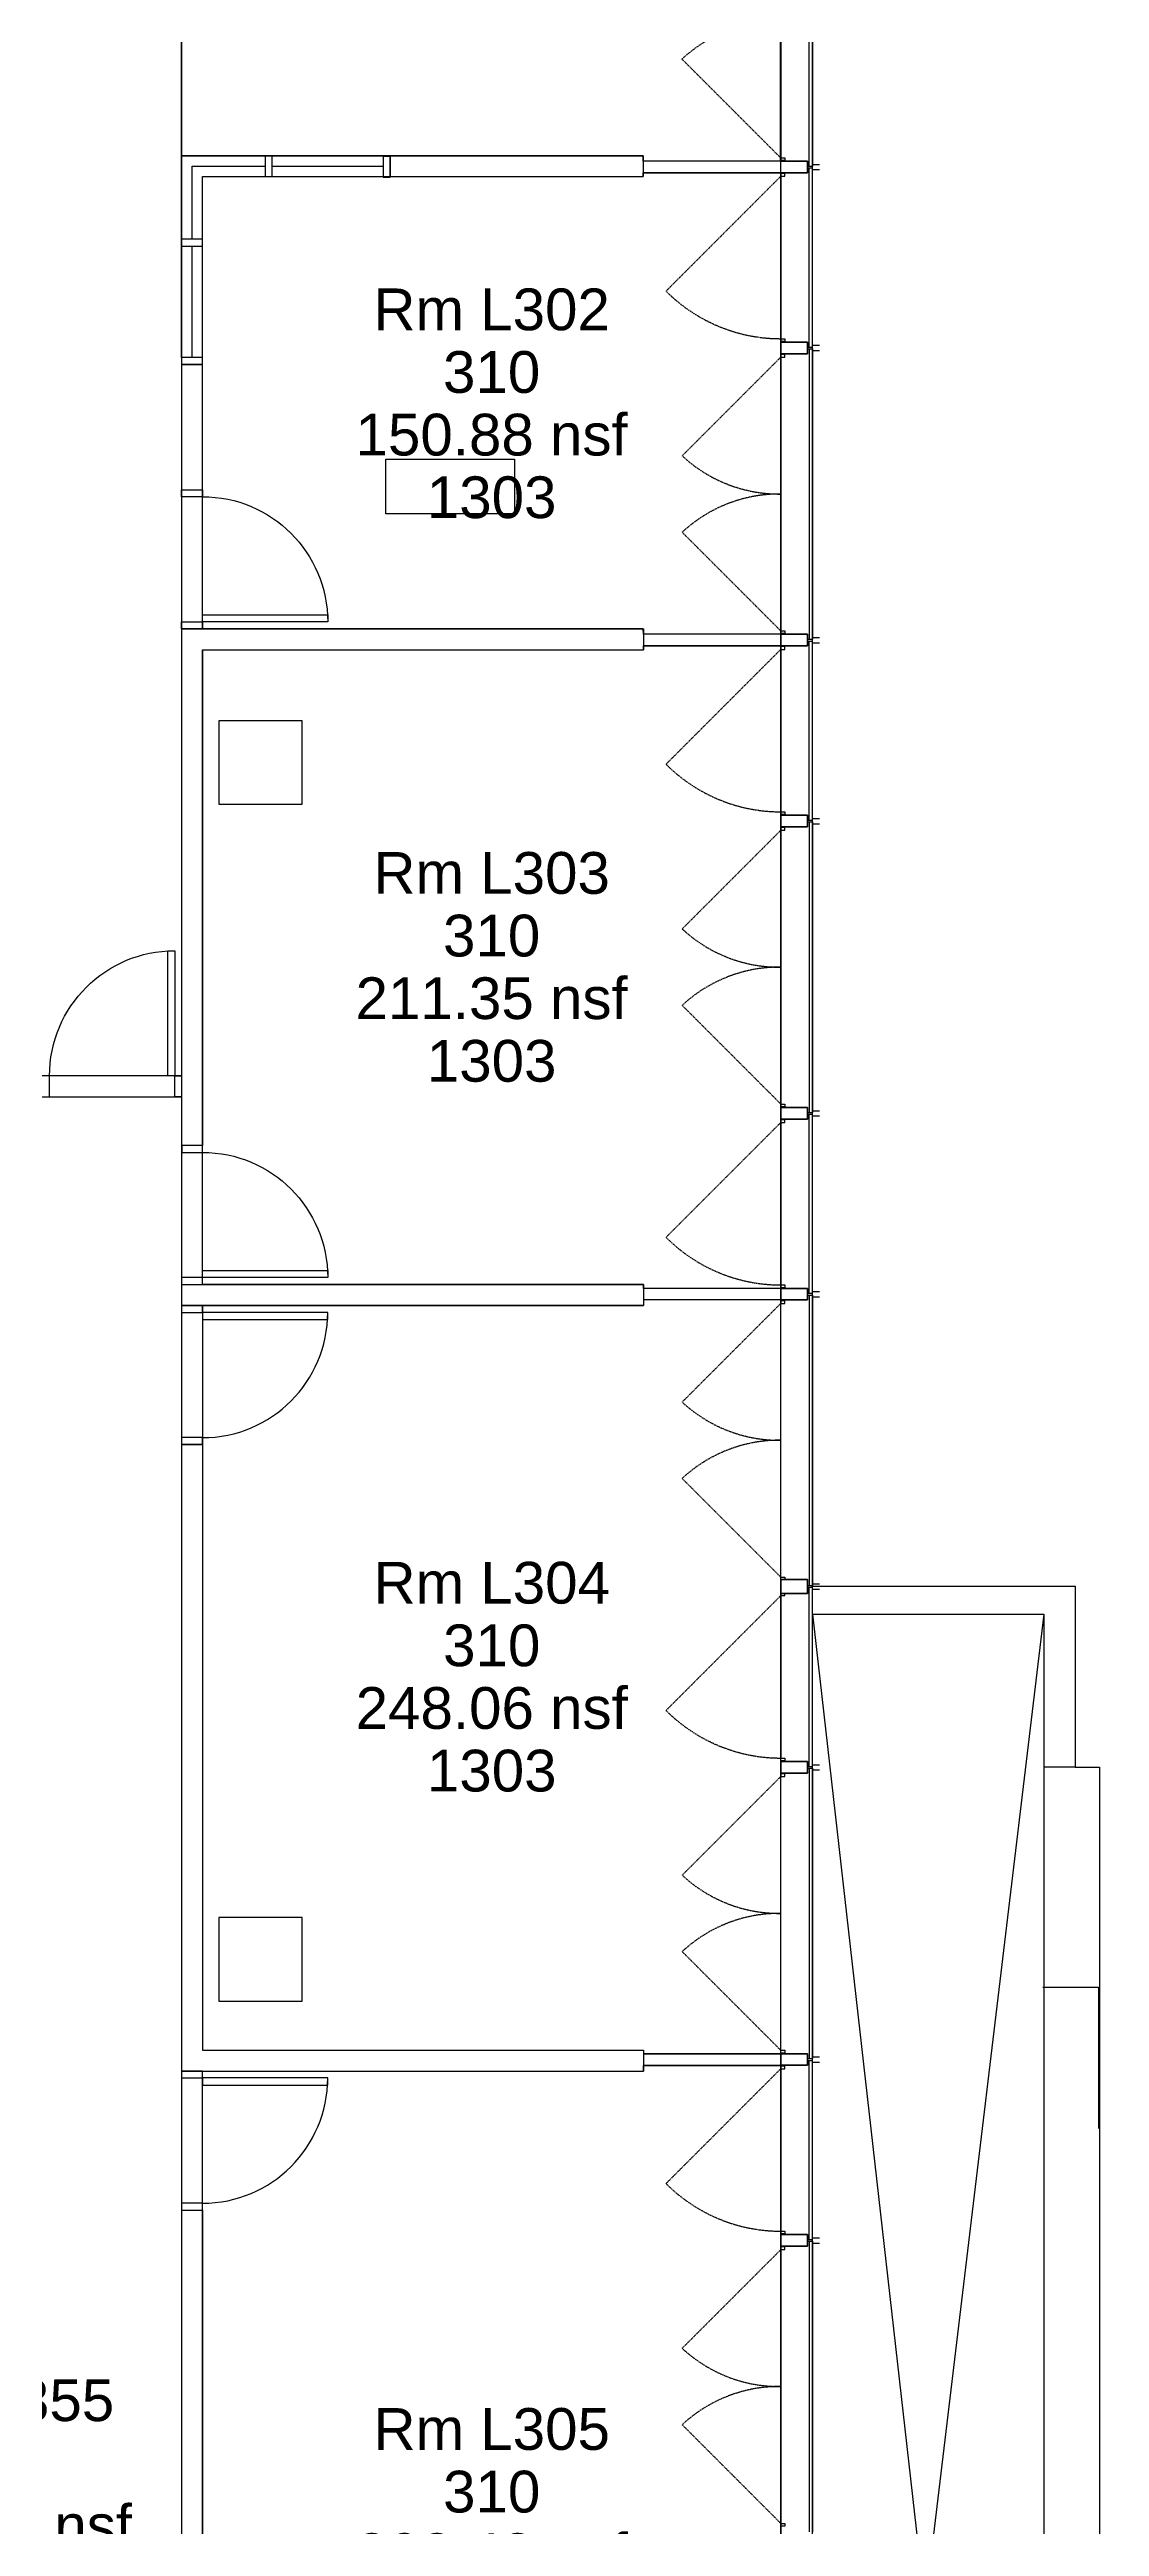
# Model space of a CAD drawing. Header units: inches. Extents: x 370 to 6209, y 2527 to 6927.
# Drawn here: x 3822 to 4124, y 4766 to 5478 of the extents above; entities that cross this region are included whole.
import ezdxf

# ---------------------------------------------------------------- set-up
doc = ezdxf.new("R2010")
doc.units = ezdxf.units.IN
doc.header["$LTSCALE"] = 0.75
doc.header["$MEASUREMENT"] = 0
doc.linetypes.add('626_FL3$0$HIDDEN', pattern=[0.375, 0.25, -0.125])
doc.layers.get('0').update_dxf_attribs({"linetype": 'CONTINUOUS'})
for name, color, linetype in [('626_FL3$0$A-BLDG-TWNE', 9, 'CONTINUOUS'), ('626_FL3$0$A-CLNG-IDEN', 7, 'CONTINUOUS'), ('626_FL3$0$A-DOOR', 7, 'CONTINUOUS'), ('626_FL3$0$A-GLAZ', 7, 'CONTINUOUS'), ('626_FL3$0$A-WALL-FULL', 7, 'CONTINUOUS'), ('triGrossAreaLayer', 7, 'CONTINUOUS'), ('triLabelLayer', 7, 'CONTINUOUS'), ('triMeasuredGrossAreaLayer', 7, 'CONTINUOUS'), ('triSpaceLayer', 7, 'CONTINUOUS')]:
    doc.layers.add(name, color=color, linetype=linetype)
doc.styles.get("Standard").update_dxf_attribs({"font": 'simplex.shx'})

# ---------------------------------------------------------------- blocks, each defined once
blk = doc.blocks.new('626_FL3$0$626_DOOR')
blk.add_lwpolyline([(0, 1), (0, 0), (0.056, 0), (0.056, 1)], close=True)
blk.add_arc((0, 0), 1, 0, 90)
blk = doc.blocks.new('626_FL3$0$A$C311809B8')
at = {"layer": '626_FL3$0$A-CLNG-IDEN'}
blk.add_lwpolyline([(0, 15.7), (37, 15.7), (37, 0), (0, 0)], close=True, dxfattribs=at)

msp = doc.modelspace()

# ---------------------------------------------------------------- linework, layer by layer
at = {"linetype": '626_FL3$0$HIDDEN'}
for p, q in [((4032.18, 5117.75), (4003.81, 5089.38)), ((4032.18, 5039.06), (4003.81, 5067.43)), ((4032.18, 5033.75), (3999.17, 5000.74))]:
    msp.add_line(p, q, dxfattribs=at)
for points in [[(3883.86, 5441.64), (3885.86, 5441.64), (3885.86, 5447.64), (3883.86, 5447.64)], [(3917.86, 5441.45), (3919.86, 5441.45), (3919.86, 5447.45), (3917.86, 5447.45)], [(3859.86, 5421.64), (3865.86, 5421.64), (3865.86, 5423.64), (3859.86, 5423.64)], [(3859.86, 5387.64), (3865.86, 5387.64), (3865.86, 5389.64), (3859.86, 5389.64)], [(3859.86, 5351.64), (3865.86, 5351.64), (3865.86, 5387.64), (3859.86, 5387.64)], [(3870.57, 5261.22), (3894.57, 5261.22), (3894.57, 5285.22), (3870.57, 5285.22)], [(4033.36, 5118.53), (4032.18, 5118.53), (4032.18, 5117.75), (4033.36, 5117.75)], [(4033.36, 5038.4), (4032.18, 5038.4), (4032.18, 5039.06), (4033.36, 5039.06)], [(4033.36, 5034.4), (4032.18, 5034.4), (4032.18, 5033.75), (4033.36, 5033.75)], [(4033.36, 4986.27), (4032.18, 4986.27), (4032.18, 4987.06), (4033.36, 4987.06)], [(3870.57, 4917.22), (3894.57, 4917.22), (3894.57, 4941.22), (3870.57, 4941.22)]]:
    msp.add_lwpolyline(points, close=True)
at = {"linetype": 'Continuous'}
for points in [[(3865.86, 5349.64), (3859.86, 5349.64), (3859.86, 5351.64), (3865.86, 5351.64)], [(3865.86, 5311.63), (3859.86, 5311.63), (3859.86, 5313.64), (3865.86, 5313.64)], [(3859.86, 5177.16), (3857.86, 5177.16), (3857.86, 5183.13), (3859.86, 5183.13)], [(3859.87, 5161.16), (3865.86, 5161.16), (3865.86, 5163.16), (3859.87, 5163.16)], [(3859.86, 5123.16), (3865.86, 5123.16), (3865.86, 5125.16), (3859.86, 5125.16)], [(3859.86, 5115.16), (3865.86, 5115.16), (3865.86, 5117.16), (3859.86, 5117.16)], [(3859.86, 5077.16), (3865.86, 5077.16), (3865.86, 5079.16), (3859.86, 5079.16)], [(3859.86, 4895.09), (3865.86, 4895.09), (3865.86, 4897.09), (3859.86, 4897.09)], [(3859.86, 4857.09), (3865.86, 4857.09), (3865.86, 4859.09), (3859.86, 4859.09)]]:
    msp.add_lwpolyline(points, close=True, dxfattribs=at)
at = {"linetype": '626_FL3$0$HIDDEN'}
for centre, radius, start, end in [((4031.79, 5119.58), 41.17, 227.17653, 270.5375), ((4031.79, 5037.24), 41.17, 89.4625, 132.82347), ((4032.18, 5033.75), 46.69, 225, 270)]:
    msp.add_arc(centre, radius, start, end, dxfattribs=at)
at = {"layer": '626_FL3$0$A-BLDG-TWNE'}
for p, q in [((4041.31, 5036.44), (4116.84, 5036.44)), ((4116.84, 5036.44), (4116.84, 4984.41)), ((4041.31, 5028.44), (4107.84, 5028.44)), ((4041.31, 5028.44), (4073.25, 4746.4)), ((4107.84, 5028.44), (4073.97, 4746.4)), ((4107.84, 5028.44), (4107.84, 4457.4)), ((4116.84, 4984.41), (4107.84, 4984.41)), ((4116.84, 4984.41), (4123.84, 4984.41)), ((4123.84, 4984.41), (4123.84, 4440.4)), ((4107.57, 4921.22), (4123.57, 4921.22)), ((4123.57, 4921.22), (4123.57, 4880.59))]:
    msp.add_line(p, q, dxfattribs=at)
at = {"layer": '626_FL3$0$A-GLAZ'}
for p, q in [((4032.13, 5447.06), (4032.13, 5525.75)), ((4040.27, 5528.15), (4040.27, 5444.65)), ((4041.27, 5528.15), (4041.27, 5444.65)), ((3859.86, 5447.64), (3917.86, 5447.64)), ((3859.86, 5389.64), (3859.86, 5447.64)), ((3919.86, 5447.45), (3919.86, 5441.45)), ((3862.86, 5444.64), (3883.86, 5444.64)), ((3862.86, 5423.64), (3862.86, 5444.64)), ((3865.86, 5441.64), (3917.86, 5441.64)), ((3865.86, 5389.64), (3865.86, 5441.64)), ((3885.86, 5444.64), (3917.86, 5444.64)), ((4032.18, 5441.75), (4032.18, 5395.06)), ((3862.86, 5389.64), (3862.86, 5421.64)), ((4040.31, 5392.15), (4040.31, 5308.65)), ((4041.31, 5392.15), (4041.31, 5308.65)), ((3859.86, 5387.64), (3865.86, 5387.64)), ((4032.18, 5311.06), (4032.18, 5389.75)), ((4032.18, 5305.75), (4032.18, 5259.06)), ((4040.31, 5256.15), (4040.31, 5172.65)), ((4041.31, 5256.15), (4041.31, 5172.65)), ((4032.18, 5175.06), (4032.18, 5253.75)), ((3819.86, 5177.13), (3821.86, 5177.13)), ((3821.86, 5177.13), (3821.86, 5183.13)), ((4032.18, 5169.75), (4032.18, 5123.06)), ((4040.31, 5120.15), (4040.31, 5036.65)), ((4041.31, 5120.15), (4041.31, 5036.65)), ((4032.18, 5039.06), (4032.18, 5117.75)), ((4032.18, 5033.75), (4032.18, 4987.06)), ((4040.31, 4984.15), (4040.31, 4900.65)), ((4041.31, 4984.15), (4041.31, 4900.65)), ((4032.18, 4903.06), (4032.18, 4981.75)), ((4032.18, 4897.75), (4032.18, 4851.06)), ((4032.18, 4767.06), (4032.18, 4845.75)), ((4040.31, 4848.15), (4040.31, 4764.65)), ((4041.31, 4848.15), (4041.31, 4764.65))]:
    msp.add_line(p, q, dxfattribs=at)
at = {"layer": '626_FL3$0$A-GLAZ', "linetype": 'Continuous'}
for p, q in [((4039.83, 5446.08), (4032.13, 5446.08)), ((4032.13, 5446.08), (4032.13, 5442.73)), ((4032.13, 5442.73), (4039.83, 5442.73)), ((4032.18, 5442.73), (4032.18, 5446.08)), ((4032.18, 5446.08), (4039.88, 5446.08)), ((4039.88, 5442.73), (4032.18, 5442.73)), ((4039.83, 5442.73), (4039.83, 5446.08)), ((4039.83, 5444.65), (4041.27, 5444.65)), ((4039.88, 5446.08), (4039.88, 5442.73)), ((4039.88, 5444.15), (4041.31, 5444.15)), ((4040.31, 5392.65), (4040.31, 5444.15)), ((4041.27, 5445.15), (4043.27, 5445.15)), ((4041.31, 5392.65), (4041.31, 5444.15)), ((4041.31, 5443.65), (4043.31, 5443.65)), ((4032.18, 5390.73), (4032.18, 5394.08)), ((4032.18, 5394.08), (4039.88, 5394.08)), ((4039.88, 5394.08), (4032.18, 5394.08)), ((4032.18, 5394.08), (4032.18, 5390.73)), ((4039.88, 5390.73), (4032.18, 5390.73)), ((4032.18, 5390.73), (4039.88, 5390.73)), ((4039.88, 5394.08), (4039.88, 5390.73)), ((4039.88, 5390.73), (4039.88, 5394.08)), ((4039.88, 5392.65), (4041.31, 5392.65)), ((4039.88, 5392.15), (4041.31, 5392.15)), ((4041.31, 5393.15), (4043.31, 5393.15)), ((4041.31, 5391.65), (4043.31, 5391.65)), ((4032.18, 5306.73), (4032.18, 5310.08)), ((4032.18, 5310.08), (4039.88, 5310.08)), ((4039.88, 5310.08), (4032.18, 5310.08)), ((4032.18, 5310.08), (4032.18, 5306.73)), ((4039.88, 5306.73), (4032.18, 5306.73)), ((4032.18, 5306.73), (4039.88, 5306.73)), ((4039.88, 5310.08), (4039.88, 5306.73)), ((4039.88, 5306.73), (4039.88, 5310.08)), ((4039.88, 5308.65), (4041.31, 5308.65)), ((4039.88, 5308.15), (4041.31, 5308.15)), ((4040.31, 5256.65), (4040.31, 5308.15)), ((4041.31, 5309.15), (4043.31, 5309.15)), ((4041.31, 5256.65), (4041.31, 5308.15)), ((4041.31, 5307.65), (4043.31, 5307.65)), ((4032.18, 5254.73), (4032.18, 5258.08)), ((4032.18, 5258.08), (4039.88, 5258.08)), ((4039.88, 5258.08), (4032.18, 5258.08)), ((4032.18, 5258.08), (4032.18, 5254.73)), ((4039.88, 5254.73), (4032.18, 5254.73)), ((4032.18, 5254.73), (4039.88, 5254.73)), ((4039.88, 5258.08), (4039.88, 5254.73)), ((4039.88, 5254.73), (4039.88, 5258.08)), ((4039.88, 5256.65), (4041.31, 5256.65)), ((4039.88, 5256.15), (4041.31, 5256.15)), ((4041.31, 5257.15), (4043.31, 5257.15)), ((4041.31, 5255.65), (4043.31, 5255.65)), ((4039.88, 5174.08), (4032.18, 5174.08)), ((4032.18, 5174.08), (4032.18, 5170.73)), ((4032.18, 5170.73), (4032.18, 5174.08)), ((4032.18, 5174.08), (4039.88, 5174.08)), ((4032.18, 5170.73), (4039.88, 5170.73)), ((4039.88, 5170.73), (4032.18, 5170.73)), ((4039.88, 5170.73), (4039.88, 5174.08)), ((4039.88, 5174.08), (4039.88, 5170.73)), ((4039.88, 5172.65), (4041.31, 5172.65)), ((4039.88, 5172.15), (4041.31, 5172.15)), ((4040.31, 5120.65), (4040.31, 5172.15)), ((4041.31, 5173.15), (4043.31, 5173.15)), ((4041.31, 5120.65), (4041.31, 5172.15)), ((4041.31, 5171.65), (4043.31, 5171.65)), ((4032.18, 5118.73), (4032.18, 5122.08)), ((4032.18, 5122.08), (4039.88, 5122.08)), ((4039.88, 5122.08), (4032.18, 5122.08)), ((4032.18, 5122.08), (4032.18, 5118.73)), ((4039.88, 5122.08), (4039.88, 5118.73)), ((4039.88, 5118.73), (4039.88, 5122.08)), ((4039.88, 5120.65), (4041.31, 5120.65)), ((4039.88, 5120.15), (4041.31, 5120.15)), ((4041.31, 5121.15), (4043.31, 5121.15)), ((4041.31, 5119.65), (4043.31, 5119.65)), ((4039.88, 5118.73), (4032.18, 5118.73)), ((4032.18, 5118.73), (4039.88, 5118.73)), ((4039.88, 5038.4), (4032.18, 5038.4)), ((4032.18, 5038.4), (4032.18, 5034.4)), ((4032.18, 5034.4), (4032.18, 5038.4)), ((4032.18, 5038.4), (4039.88, 5038.4)), ((4032.18, 5034.4), (4039.88, 5034.4)), ((4039.88, 5034.4), (4032.18, 5034.4)), ((4039.88, 5034.4), (4039.88, 5038.4)), ((4039.88, 5038.4), (4039.88, 5034.4)), ((4039.88, 5036.65), (4041.31, 5036.65)), ((4039.88, 5036.15), (4041.31, 5036.15)), ((4040.31, 4984.65), (4040.31, 5036.15)), ((4041.31, 5037.15), (4043.31, 5037.15)), ((4041.31, 4984.65), (4041.31, 5036.15)), ((4041.31, 5035.65), (4043.31, 5035.65)), ((4039.88, 4986.08), (4032.18, 4986.08)), ((4032.18, 4986.08), (4032.18, 4982.73)), ((4032.18, 4982.73), (4032.18, 4986.08)), ((4032.18, 4986.08), (4039.88, 4986.08)), ((4039.88, 4982.73), (4039.88, 4986.08)), ((4039.88, 4986.08), (4039.88, 4982.73)), ((4039.88, 4984.65), (4041.31, 4984.65)), ((4039.88, 4984.15), (4041.31, 4984.15)), ((4041.31, 4985.15), (4043.31, 4985.15)), ((4032.18, 4982.73), (4039.88, 4982.73)), ((4039.88, 4982.73), (4032.18, 4982.73)), ((4041.31, 4983.65), (4043.31, 4983.65)), ((4039.88, 4902.08), (4032.18, 4902.08)), ((4032.18, 4902.08), (4032.18, 4898.73)), ((4032.18, 4898.73), (4032.18, 4902.08)), ((4032.18, 4902.08), (4039.88, 4902.08)), ((4032.18, 4898.73), (4039.88, 4898.73)), ((4039.88, 4898.73), (4032.18, 4898.73)), ((4039.88, 4898.73), (4039.88, 4902.08)), ((4039.88, 4902.08), (4039.88, 4898.73)), ((4039.88, 4900.65), (4041.31, 4900.65)), ((4039.88, 4900.15), (4041.31, 4900.15)), ((4040.31, 4848.65), (4040.31, 4900.15)), ((4041.31, 4901.15), (4043.31, 4901.15)), ((4041.31, 4848.65), (4041.31, 4900.15)), ((4041.31, 4899.65), (4043.31, 4899.65)), ((4032.18, 4846.73), (4032.18, 4850.08)), ((4032.18, 4850.08), (4039.88, 4850.08)), ((4039.88, 4850.08), (4032.18, 4850.08)), ((4032.18, 4850.08), (4032.18, 4846.73)), ((4039.88, 4850.08), (4039.88, 4846.73)), ((4039.88, 4846.73), (4039.88, 4850.08)), ((4041.31, 4849.15), (4043.31, 4849.15)), ((4039.88, 4846.73), (4032.18, 4846.73)), ((4032.18, 4846.73), (4039.88, 4846.73)), ((4039.88, 4848.65), (4041.31, 4848.65)), ((4039.88, 4848.15), (4041.31, 4848.15)), ((4041.31, 4847.65), (4043.31, 4847.65))]:
    msp.add_line(p, q, dxfattribs=at)
at = {"layer": '626_FL3$0$A-GLAZ', "linetype": '626_FL3$0$HIDDEN'}
for points in [[(4032.13, 5447.06), (4003.76, 5475.43, -0.191488), (4032.13, 5486.4)], [(4032.18, 5441.75), (3999.17, 5408.73, 0.198912), (4032.18, 5395.06)], [(4032.18, 5389.75), (4003.81, 5361.38, 0.191488), (4032.18, 5350.41)], [(4032.18, 5311.06), (4003.81, 5339.43, -0.191488), (4032.18, 5350.4)], [(4032.18, 5305.75), (3999.17, 5272.74, 0.198912), (4032.18, 5259.06)], [(4032.18, 5253.75), (4003.81, 5225.38, 0.191488), (4032.18, 5214.41)], [(4032.18, 5175.06), (4003.81, 5203.43, -0.191488), (4032.18, 5214.4)], [(4032.18, 5169.75), (3999.17, 5136.74, 0.198912), (4032.18, 5123.06)], [(4032.18, 4981.75), (4003.81, 4953.38, 0.191488), (4032.18, 4942.41)], [(4032.18, 4903.06), (4003.81, 4931.43, -0.191488), (4032.18, 4942.4)], [(4032.18, 4897.75), (3999.17, 4864.74, 0.198912), (4032.18, 4851.06)], [(4032.18, 4845.75), (4003.81, 4817.38, 0.191488), (4032.18, 4806.41)], [(4032.18, 4767.06), (4003.81, 4795.43, -0.191488), (4032.18, 4806.4)]]:
    msp.add_lwpolyline(points, format="xyb", dxfattribs=at)
at = {"layer": '626_FL3$0$A-GLAZ'}
for points in [[(4033.32, 5446.27), (4032.13, 5446.27), (4032.13, 5447.06), (4033.32, 5447.06)], [(4033.36, 5442.53), (4032.18, 5442.53), (4032.18, 5441.75), (4033.36, 5441.75)], [(4033.36, 5394.27), (4032.18, 5394.27), (4032.18, 5395.06), (4033.36, 5395.06)], [(4033.36, 5390.53), (4032.18, 5390.53), (4032.18, 5389.75), (4033.36, 5389.75)], [(4033.36, 5310.27), (4032.18, 5310.27), (4032.18, 5311.06), (4033.36, 5311.06)], [(4033.36, 5306.53), (4032.18, 5306.53), (4032.18, 5305.75), (4033.36, 5305.75)], [(4033.36, 5258.27), (4032.18, 5258.27), (4032.18, 5259.06), (4033.36, 5259.06)], [(4033.36, 5254.53), (4032.18, 5254.53), (4032.18, 5253.75), (4033.36, 5253.75)], [(4033.36, 5174.27), (4032.18, 5174.27), (4032.18, 5175.06), (4033.36, 5175.06)], [(4033.36, 5170.53), (4032.18, 5170.53), (4032.18, 5169.75), (4033.36, 5169.75)], [(4033.36, 5122.27), (4032.18, 5122.27), (4032.18, 5123.06), (4033.36, 5123.06)], [(4033.36, 4982.53), (4032.18, 4982.53), (4032.18, 4981.75), (4033.36, 4981.75)], [(4033.36, 4902.27), (4032.18, 4902.27), (4032.18, 4903.06), (4033.36, 4903.06)], [(4033.36, 4898.53), (4032.18, 4898.53), (4032.18, 4897.75), (4033.36, 4897.75)], [(4033.36, 4850.27), (4032.18, 4850.27), (4032.18, 4851.06), (4033.36, 4851.06)], [(4033.36, 4846.53), (4032.18, 4846.53), (4032.18, 4845.75), (4033.36, 4845.75)], [(4033.36, 4766.27), (4032.18, 4766.27), (4032.18, 4767.06), (4033.36, 4767.06)]]:
    msp.add_lwpolyline(points, close=True, dxfattribs=at)
at = {"layer": '626_FL3$0$A-WALL-FULL'}
for p, q in [((3919.86, 5447.64), (3992.64, 5447.64)), ((3919.86, 5441.64), (3919.86, 5447.64)), ((3919.86, 5441.64), (3992.64, 5441.64)), ((3859.86, 5311.63), (3992.64, 5311.64)), ((3859.86, 5311.63), (3859.86, 5163.16)), ((3865.86, 5305.63), (3992.64, 5305.64)), ((3865.86, 5305.63), (3865.86, 5163.16)), ((3865.86, 5163.16), (3859.86, 5163.16)), ((3859.86, 5123.16), (3992.65, 5123.16)), ((3859.86, 5123.16), (3859.86, 5117.16)), ((3859.86, 5117.16), (3992.65, 5117.16)), ((3859.86, 5077.16), (3859.86, 4897.09)), ((3865.86, 5077.16), (3859.86, 5077.16)), ((3865.86, 5077.16), (3865.86, 4903.09)), ((3865.86, 4903.09), (3992.66, 4903.1)), ((3859.86, 4897.09), (3992.66, 4897.1)), ((3859.86, 4857.09), (3859.86, 4635.55)), ((3859.86, 4857.09), (3865.86, 4857.09)), ((3865.86, 4857.09), (3865.86, 4635.55))]:
    msp.add_line(p, q, dxfattribs=at)
at = {"layer": '626_FL3$0$A-WALL-FULL', "linetype": 'Continuous'}
for p, q in [((3992.64, 5447.64), (3992.64, 5441.64)), ((4032.24, 5446.08), (3992.64, 5446.08)), ((4032.24, 5442.73), (3992.64, 5442.73)), ((3992.65, 5311.64), (3992.65, 5305.64)), ((4032.24, 5310.08), (3992.65, 5310.08)), ((4032.24, 5306.73), (3992.65, 5306.73)), ((3992.65, 5123.16), (3992.65, 5117.16)), ((4032.24, 5122.08), (3992.65, 5122.08)), ((4032.24, 5118.73), (3992.65, 5118.73)), ((3992.66, 4903.1), (3992.66, 4897.1)), ((4032.24, 4902.01), (3992.66, 4902.01)), ((4032.24, 4898.66), (3992.66, 4898.66))]:
    msp.add_line(p, q, dxfattribs=at)
at = {"layer": 'triGrossAreaLayer'}
msp.add_lwpolyline([(3208.22, 5936.75), (3208.22, 4984.4), (3201.85, 4984.4), (3201.85, 4906.17), (3201.85, 4906.17), (3095.64, 4906.17), (3095.64, 4898.17), (3067.11, 4882.16), (3066.02, 4882.16), (3066.02, 4628.42), (3061.52, 4628.42), (3061.52, 4448.4), (3061.88, 4448.4), (3061.88, 4440.4), (3993.88, 4440.15), (3993.88, 4572.15), (3989.31, 4572.15), (3989.31, 4626.97), (4041.31, 4626.97), (4041.31, 5036.44), (4041.31, 5582.72)], dxfattribs=at)
at = {"layer": 'triMeasuredGrossAreaLayer'}
msp.add_lwpolyline([(3221.87, 4456.1), (3307.88, 4456.1), (3307.88, 4464.1), (3306.43, 4464.1), (3306.43, 4571.21), (3364.87, 4571.21), (3364.87, 4487.21), (3383.58, 4487.21), (3383.58, 4463.21), (3381.58, 4463.21), (3381.58, 4459.53), (3974.75, 4459.53), (3974.75, 4572.15), (3977.88, 4572.15), (3978.18, 4636.1), (4032.18, 4636.1), (4032.18, 5579.45)], dxfattribs=at)
at = {"layer": 'triSpaceLayer'}
msp.add_lwpolyline([(3859.86, 5579.45), (3859.86, 5183.13), (3799.86, 5183.13)], dxfattribs=at)
for points in [[(3859.86, 5447.64), (3859.86, 5579.45), (4032.18, 5579.45), (4032.18, 5446.08), (3992.64, 5446.08), (3992.64, 5447.64)], [(3865.86, 5441.64), (3992.64, 5441.64), (3992.64, 5442.73), (4032.18, 5442.73), (4032.18, 5310.08), (3992.65, 5310.08), (3992.64, 5311.64), (3865.86, 5311.63)], [(3865.86, 5305.63), (3992.65, 5305.63), (3992.65, 5306.73), (4032.18, 5306.73), (4032.18, 5122.08), (3992.65, 5122.08), (3992.65, 5123.16), (3865.86, 5123.16)], [(3859.86, 5177.16), (3859.86, 4635.55), (3799.86, 4635.55), (3799.86, 4722.88), (3737.86, 4722.88), (3737.86, 4764.35), (3498.86, 4764.35), (3498.86, 4824.35), (3799.86, 4824.35), (3799.86, 5177.13)], [(3865.86, 5077.16), (3865.87, 4903.09), (3992.66, 4903.1), (3992.66, 4902.01), (4032.24, 4902.01), (4032.24, 5118.73), (3992.65, 5118.73), (3992.65, 5117.16), (3865.86, 5117.16)], [(3865.86, 4635.55), (3865.85, 4897.09), (3992.66, 4897.1), (3992.66, 4898.66), (4032.24, 4898.66), (4032.24, 4636.1), (3978.18, 4636.1), (3978.18, 4635.55), (3865.86, 4635.55)]]:
    msp.add_lwpolyline(points, close=True, dxfattribs=at)

# ---------------------------------------------------------------- block references
at = {"linetype": 'Continuous'}
msp.add_blockref('626_FL3$0$A$C311809B8', (3918.56, 5344.74), dxfattribs=at)
at = {"layer": '626_FL3$0$A-DOOR', "yscale": 36, "zscale": 36, "rotation": 270}
for p, xscale in [((3865.86, 5313.64), -36), ((3865.86, 5125.16), -36), ((3865.86, 5115.16), 36), ((3865.86, 4895.09), 36)]:
    msp.add_blockref('626_FL3$0$626_DOOR', p, dxfattribs=dict(at, xscale=xscale))
at = {"layer": '626_FL3$0$A-DOOR', "xscale": -36, "yscale": 36, "zscale": 36}
msp.add_blockref('626_FL3$0$626_DOOR', (3857.86, 5183.13), dxfattribs=at)

# ---------------------------------------------------------------- texts
at = {"layer": 'triLabelLayer', "color": 7, "char_height": 0.2, "attachment_point": 5, "line_spacing_factor": 0.9}
for s, insert in [('{\\fSansSerif;\\H12;Rm L302}{\\fSansSerif;\\H12;\\P310}{\\fSansSerif;\\H12;\\P150.88 nsf}{\\fSansSerif;\\H12;\\P1303}', (3949.02, 5376.4)), ('{\\fSansSerif;\\H12;Rm L303}{\\fSansSerif;\\H12;\\P310}{\\fSansSerif;\\H12;\\P211.35 nsf}{\\fSansSerif;\\H12;\\P1303}', (3949.02, 5214.4)), ('{\\fSansSerif;\\H12;Rm L304}{\\fSansSerif;\\H12;\\P310}{\\fSansSerif;\\H12;\\P248.06 nsf}{\\fSansSerif;\\H12;\\P1303}', (3949.05, 5010.37)), ('{\\fSansSerif;\\H12;Rm L355}{\\fSansSerif;\\H12;\\P315}{\\fSansSerif;\\H12;\\P368.94 nsf}{\\fSansSerif;\\H12;\\P1303}', (3806.46, 4775.37)), ('{\\fSansSerif;\\H12;Rm L305}{\\fSansSerif;\\H12;\\P310}{\\fSansSerif;\\H12;\\P302.43 nsf}{\\fSansSerif;\\H12;\\P1303}', (3949.04, 4767.11))]:
    msp.add_mtext(s, dxfattribs=dict(at, insert=insert))
at = {"layer": 'triLabelLayer', "color": 7, "char_height": 0.2, "attachment_point": 5}
for insert in [(3949.02, 5214.4), (3949.04, 4767.11)]:
    msp.add_mtext('{\\fSansSerif;\\H0.01;}', dxfattribs=dict(at, insert=insert))

doc.saveas('drawing.dxf')
